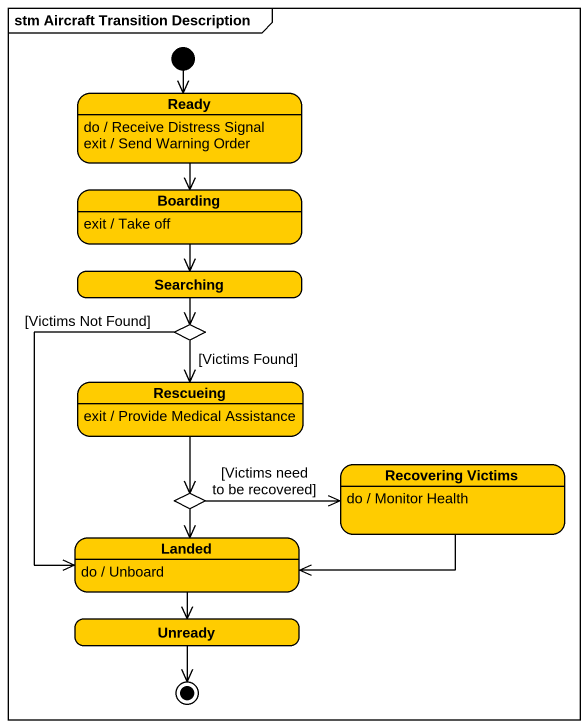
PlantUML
@startuml
mainframe stm Aircraft Transition Description
hide empty description
state Ready #FFCC00
Ready : do / Receive Distress Signal
Ready : exit / Send Warning Order
state Boarding #FFCC00
Boarding : exit / Take off
state Searching #FFCC00
state choice1 <<choice>>
state Rescueing #FFCC00
Rescueing : exit / Provide Medical Assistance
state choice2 <<choice>>
state "Recovering Victims" as Recovering_Victims #FFCC00
Recovering_Victims : do / Monitor Health
state Landed #FFCC00
Landed : do / Unboard
state Unready #FFCC00
[*] --> Ready
Ready --> Boarding
Boarding --> Searching
Searching --> choice1
choice1 --> Rescueing : [Victims Found]
choice1 --> Landed : [Victims Not Found]
Rescueing --> choice2
choice2 -right-> Recovering_Victims : [Victims need to be recovered]
choice2 --> Landed
Recovering_Victims -left-> Landed
Landed --> Unready
Unready --> [*]
@enduml
